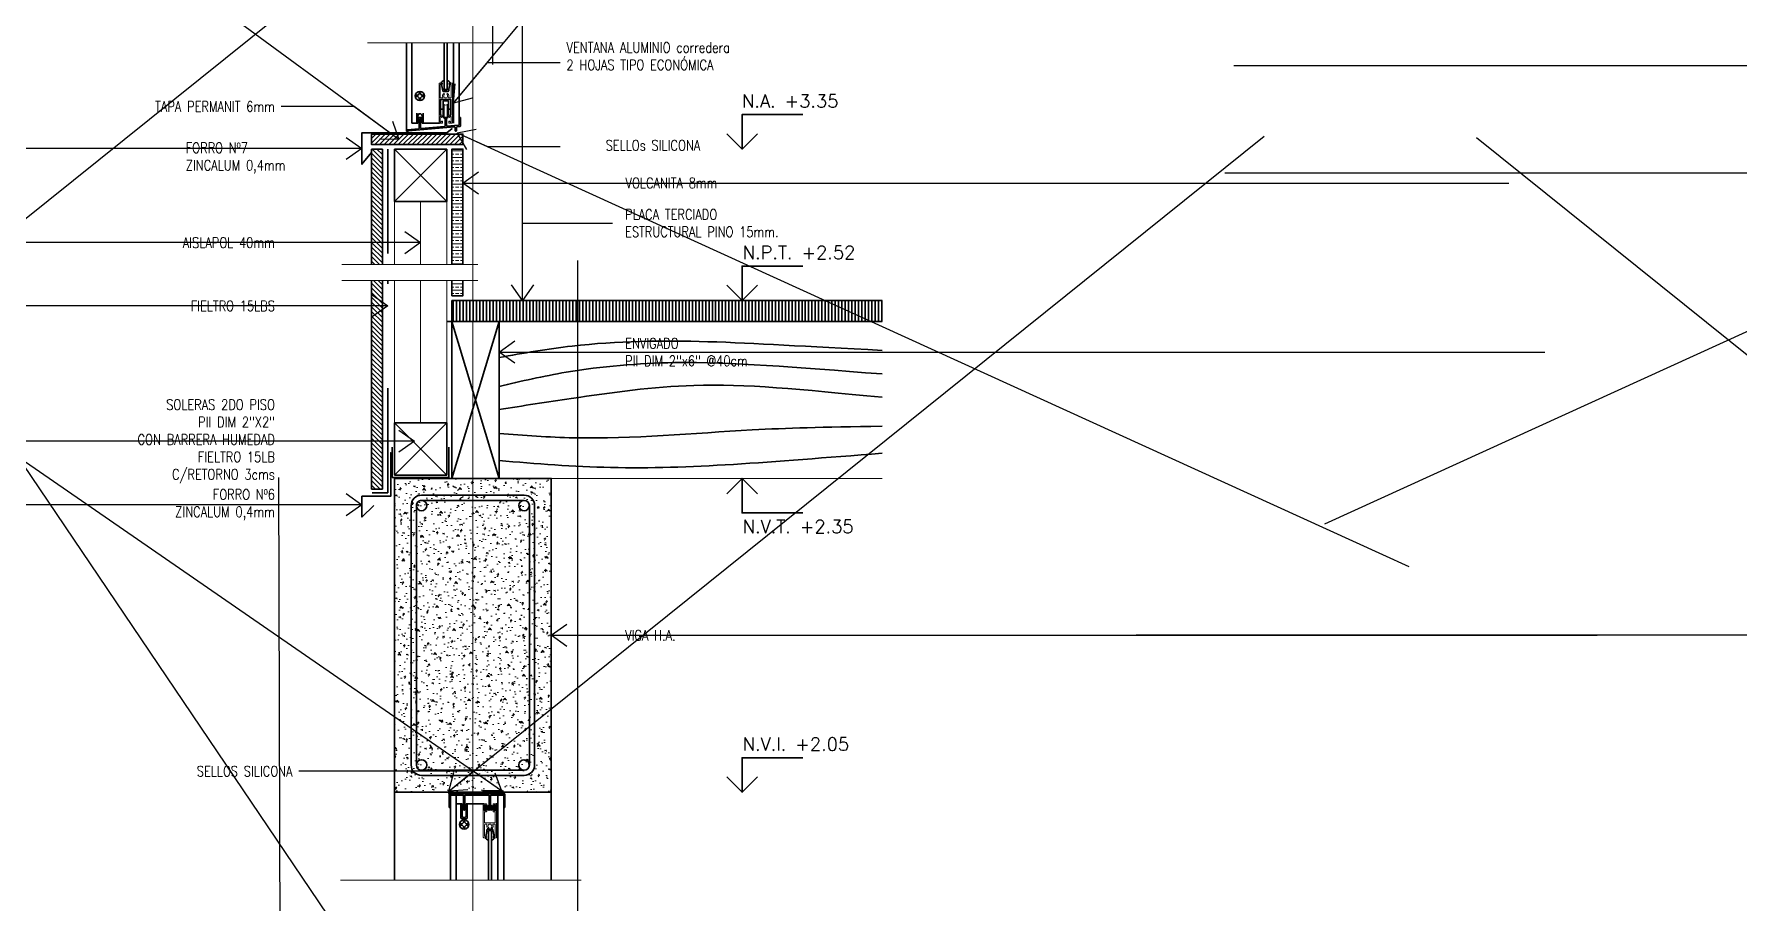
# Model space of a CAD drawing. Header units: metres. Extents: x 72 to 223, y -23 to 139.
# Drawn here: x 157.884 to 159.514, y 135.622 to 136.453 of the extents above; entities that cross this region are included whole.
import ezdxf

# ---------------------------------------------------------------- set-up
doc = ezdxf.new("R2010")
doc.units = ezdxf.units.M
doc.header["$LTSCALE"] = 5
doc.header["$MEASUREMENT"] = 0
doc.linetypes.add('HIDDEN', pattern=[0.375, 0.25, -0.125])
doc.layers.get('0').update_dxf_attribs({"color": 30})
for name, color, linetype, lineweight in [('A-ANNO-NOTE', 7, 'Continuous', 35), ('A-ANNO-SYMB', 3, 'Continuous', 18), ('A-DETL-MBND', 3, 'Continuous', 18), ('A-DETL-PATT', 8, 'Continuous', 18), ('A-ELEV-MBE1', 7, 'Continuous', 35), ('A-FLOR-OVHD', 3, 'HIDDEN', 18), ('A-WALL-BATT', 8, 'BATTING', 18), ('A-WALL-FULL', 7, 'Continuous', 35), ('A-WALL-FULL-EXTR', 7, 'Continuous', 35)]:
    doc.layers.add(name, color=color, linetype=linetype, lineweight=lineweight)
doc.styles.add('E-ROMANS', font='romans.shx', dxfattribs={"width": 0.8})
doc.linetypes.add('BATTING', pattern='A,0.0001,-0.1,[134,ltypeshp.shx,S=0.1,R=0,X=-0.1,Y=0],-0.2,[134,ltypeshp.shx,S=0.1,R=180,X=0.1,Y=0],-0.1', length=0.4001)
doc.dimstyles.new('E-0005_TICK_18', dxfattribs={"dimscale": 0.001, "dimtxt": 9, "dimasz": 9, "dimexe": 4.5, "dimexo": 3, "dimgap": 4.5, "dimtad": 0, "dimdec": 0, "dimlfac": 1000, "dimzin": 0, "dimdsep": 46, "dimtxsty": 'E-ROMANS', "dimblk": 'OBLIQUE', "dimcen": 4.5, "dimclrd": 256, "dimclre": 256, "dimclrt": 256, "dimadec": 0, "dimazin": 0, "dimtfac": 1, "dimtdec": 0, "dimtmove": 1, "dimatfit": 3, "dimldrblk": 'OPEN90', "dimfxl": 1, "dimtfill": 1, "dimtolj": 1, "dimtzin": 0, "dimarcsym": 0})

# ---------------------------------------------------------------- blocks, each defined once
blk = doc.blocks.new('_Oblique')
at = {"color": 0, "linetype": 'ByBlock', "lineweight": -2}
blk.add_line((-0.5, -0.5), (0.5, 0.5), dxfattribs=at)
blk = doc.blocks.new('NIVEL DS')
for points in [[(0, 0), (0, 0.0658523979373058), (0.1162625308497809, 0.0658523979373058)], [(0.02935353699649568, 0.02935353699649568), (0, 0), (-0.02935353699649568, 0.02935353699649568)]]:
    blk.add_lwpolyline(points)
at = {"style": 'E-ROMANS'}
blk.add_attdef('NIVEL', (-7.275957614183426e-12, 0.07944050769401656), '', height=0.025, dxfattribs=at)

msp = doc.modelspace()

# ---------------------------------------------------------------- hatches: boundary and pattern name
at = {"layer": 'A-DETL-PATT'}
h = msp.add_hatch(dxfattribs=at)
h.set_pattern_fill('LINE', color=256, scale=0.001, angle=135.0000000000013, style=0)
h.set_pattern_definition([(45.00000000000123, (341.5993884688435, 74.95320224369038), (0.002245064030267337, -0.002245064030267239), [])])
h.paths.add_polyline_path([(158.2937265238649, 136.3570999805397), (158.2937265238649, 136.3470999805398), (158.2064238754269, 136.3470999805398), (158.2064238754269, 136.3570999805397)])
h = msp.add_hatch(color=256, dxfattribs=at)
edge = h.paths.add_edge_path()
edge.add_ellipse((158.2882658722843, 136.358386150824), major_axis=(0.001303231806713126, 0.001303231806713183), ratio=0.9999999999934466, start_angle=-225.0000000001877, end_angle=134.9999999998123, ccw=False)
h = msp.add_hatch(dxfattribs=at)
h.set_pattern_fill('LINE', color=256, scale=0.001, angle=135.0000000000013, style=0)
h.set_pattern_definition([(135.0000000000012, (-23.28351055569672, 74.99377199063196), (-0.00224506403026724, -0.002245064030267337), [])])
h.paths.add_polyline_path([(158.2168558416796, 136.3428289139961), (158.2064238754268, 136.3428289139961), (158.2064238754269, 136.2325794291143), (158.2168558416796, 136.2325794291143)])
h = msp.add_hatch(dxfattribs=at)
h.set_pattern_fill('BRASS', color=256, scale=0.001, angle=1.246777435133699e-12, style=0)
h.set_pattern_definition([(359.9999999999999, (-23.28351055569672, 74.99377199063196), (-1.384945367481453e-16, 0.00635), []), (359.9999999999999, (-23.28351055569672, 74.99694699063195), (-1.384945367481453e-16, 0.00635), [0.003175, -0.0015875])])
h.paths.add_polyline_path([(158.2832945576121, 136.2325794291143), (158.2937265238649, 136.2325794291143), (158.2937265238648, 136.342828913996), (158.2832945576121, 136.3428289139961)])
h.paths.add_polyline_path([(158.2832945576121, 136.2172680790382), (158.2832945576122, 136.2025221692139), (158.2937265238649, 136.2025221692139), (158.2937265238649, 136.2172680790382)])
h = msp.add_hatch(dxfattribs=at)
h.set_pattern_fill('LINE', color=256, scale=0.001, angle=135.0000000000013, style=0)
h.set_pattern_definition([(135.0000000000012, (-21.39181675347501, 74.99377199063201), (-0.00224506403026724, -0.002245064030267337), [])])
h.paths.add_polyline_path([(158.2168558416796, 136.2172680790382), (158.2064238754269, 136.2172680790382), (158.2064238754269, 136.0176873488262), (158.2168558416796, 136.0176873488262)])
h = msp.add_hatch(dxfattribs=at)
h.set_pattern_fill('AR-CONC', color=256, scale=0.0001, angle=135.0000000000013, style=0)
h.set_pattern_definition([(185.0000000000012, (-21.39181675347501, 74.99377199063201), (-0.01175533794048332, 0.01400946503457692), [0.001905, -0.02095499999999999]), (130.0000000000012, (-21.39181675347501, 74.99377199063201), (-0.0110177006537151, -0.01600178890082999), [0.001524, -0.016764]), (235.4510000000012, (-21.39279636153199, 74.99493944160542), (-0.0227730236829171, -0.00199221580841457), [0.001619, -0.01780899999999999]), (181.1842000000012, (-21.39540885592345, 74.99017988818355), (-0.01619534128742753, 0.02214102432304669), [0.002857499999999998, -0.03143249999999997]), (231.6356000000012, (-21.39675846821029, 74.992024970192), (-0.03428264324821821, -0.0007086144335234999), [0.002428499999999998, -0.02671349999999999]), (126.1840000000013, (-21.39540885592345, 74.99017988818355), (-0.03428263853310612, -0.0007085572019164873), [0.002285999999999999, -0.02514599999999999]), (156.0000000000012, (-21.39630688153554, 74.9928739650199), (-0.003489526803562576, 0.01795205512851436), [0.001905, -0.02095499999999999]), (101.0000000000012, (-21.39630688153554, 74.9928739650199), (-0.01739411931937526, -0.008653992652234932), [0.001524, -0.01676399999999999]), (206.4514000000012, (-21.39659767212822, 74.99436996255258), (-0.02088364560657982, 0.009298003961538178), [0.001618999999999999, -0.01780899999999999]), (172.5000000000013, (-21.39181675347501, 74.99377199063201), (-0.006197341367358573, -0.005760546906781176), [0, -0.01656079999999999, 0, -0.01701799999999999, 0, -0.01682749999999999]), (142.5000000000012, (-21.39181675347501, 74.99377199063201), (-0.01180870002746918, -0.002358972731942743), [0, -0.009702799999999994, 0, -0.01617979999999999, 0, -0.006413499999999998]), (102.5000000000012, (-21.38781155924499, 74.98976679640202), (-0.009182619558271573, 0.009992786303251379), [0, -0.006350000000000001, 0, -0.019812, 0, -0.026289]), (92.5000000000012, (-21.38601550802079, 74.98797074517779), (-0.01227223928811161, 0.008676390441821408), [0, -0.008254999999999998, 0, -0.0131572, 0, -0.018669])])
h.paths.add_polyline_path([(158.2282945576121, 136.027961851049), (158.228294557612, 135.727961851049), (158.3782945576121, 135.727961851049), (158.3782945576122, 136.027961851049)])
h = msp.add_hatch(color=256, dxfattribs=at)
edge = h.paths.add_edge_path()
edge.add_arc((158.2820117306715, 135.7277516895745), 0.001843048095963695, 0, 360)
h = msp.add_hatch(color=256, dxfattribs=at)
edge = h.paths.add_edge_path()
edge.add_arc((158.3307360440778, 135.7277516895746), 0.001843048095963695, 0, 360)
at = {"layer": 'A-ELEV-MBE1'}
h = msp.add_hatch(dxfattribs=at)
h.set_pattern_fill('LINE', color=256, scale=0.001, angle=90.00000000000125, style=0)
h.set_pattern_definition([(90, (-21.39181675347501, 74.99377199063201), (-0.003175, -6.905286211540337e-17), [])])
h.paths.add_polyline_path([(158.4368749481678, 136.177961851049), (158.4368749481678, 136.197961851049), (158.3032945576121, 136.197961851049), (158.3032945576121, 136.177961851049), (158.3282945576121, 136.177961851049)])
h.paths.add_polyline_path([(158.3032945576121, 136.177961851049), (158.3032945576121, 136.197961851049), (158.2832945576121, 136.197961851049), (158.2832945576121, 136.177961851049)])
h.paths.add_polyline_path([(158.5606445950048, 136.177961851049), (158.5606445950048, 136.197961851049), (158.448860896624, 136.197961851049), (158.448860896624, 136.177961851049)])
h.paths.add_polyline_path([(158.4368749481678, 136.177961851049), (158.448860896624, 136.177961851049), (158.448860896624, 136.197961851049), (158.4368749481678, 136.197961851049)])
h.paths.add_polyline_path([(158.5606445950048, 136.197961851049), (158.5606445950048, 136.177961851049), (158.6944829277454, 136.177961851049), (158.6944829277455, 136.197961851049)])

# ---------------------------------------------------------------- linework, layer by layer
for p, q in [((158.2820122140414, 135.7264110273678), (158.2820122140517, 135.7264136962664)), ((158.2873704794078, 135.7264115896991), (158.2873704794163, 135.726413692825)), ((158.3272034465021, 135.7264136672421), (158.3272034465105, 135.7264157700298)), ((158.3325616646011, 135.7264136638008), (158.3325616646113, 135.7264163323561))]:
    msp.add_line(p, q)
at = {"layer": 'A-ANNO-SYMB'}
for points in [[(158.303294557612, 137.6760207229654), (158.3032945576121, 134.637510018507)], [(158.3032945576121, 137.6187138799728), (158.3032945576121, 134.8143302677179)]]:
    msp.add_lwpolyline(points, dxfattribs=at)
at = {"layer": 'A-DETL-MBND'}
for p, q in [((158.275294793227, 136.3724348091939), (158.2752948016681, 136.3855776663368)), ((158.2752948016681, 136.3855776663368), (158.2758002961737, 136.3855776660122)), ((158.2758002877325, 136.3724348088693), (158.2758002961737, 136.3855776660122)), ((158.2788332547655, 136.3724348069213), (158.2788332632066, 136.3855776640642)), ((158.2788332632066, 136.3855776640642), (158.2793387577121, 136.3855776637396)), ((158.279338749271, 136.3724348065967), (158.2793387577121, 136.3855776637396)), ((158.228294557612, 136.2928289139961), (158.228294557612, 136.2325794291143)), ((158.2782945576121, 136.2928289139961), (158.2782945576121, 136.2325794291144)), ((158.2282945576121, 136.0809565351265), (158.228294557612, 136.2172680790382))]:
    msp.add_line(p, q, dxfattribs=at)
at = {"layer": 'A-DETL-MBND', "ltscale": 2.5}
msp.add_line((158.3782945576122, 136.027961851049), (158.6944829277455, 136.027961851049), dxfattribs=at)
at = {"layer": 'A-DETL-MBND'}
for points in [[(158.2808551321283, 136.3731193708941, -0.4142135623730952), (158.2803497390463, 136.3736247646253), (158.2803497396957, 136.3746358547351, -0.4142135623730924), (158.2808552345258, 136.375141348916), (158.2819673224379, 136.3751413482018, 0.414213562373093), (158.2824728172681, 136.3756468423826), (158.2824728264883, 136.3900028863386, 0.4142135623730956), (158.2819673323074, 136.3905083811688), (158.2726662334063, 136.3905083871425, 0.4142135623730945), (158.2721607385762, 136.3900028929616), (158.272160729356, 136.3756468490056, 0.4142135623730935), (158.2726662235367, 136.3751413541754), (158.2737783114488, 136.3751413534612, -0.4142135623730924), (158.2742838056298, 136.3746358586311), (158.2742838049804, 136.3736247685212, -0.4142135623730952), (158.2737784112491, 136.3731193754392), (158.2737782090513, 136.3731193754393, -0.4142135623730952), (158.2732728159693, 136.3736247691705), (158.2732728159694, 136.3736249713683, 0.414213562373095), (158.2727674228875, 136.3741303650995), (158.2724640250852, 136.3741303652943, 0.4142135623730965), (158.2719585302551, 136.3736248711135), (158.2719585273333, 136.369075420564, 0.4142135623730935), (158.272464021514, 136.3685699257339), (158.2727674193162, 136.368569925539, 0.414213562373095), (158.2732728130474, 136.369075318621), (158.2732728130476, 136.3690755208188, -0.4142135623730951), (158.2737782067787, 136.3695809139008), (158.2737784089765, 136.3695809139007, -0.4142135623730951), (158.2742838020587, 136.3690755201695), (158.2742838014093, 136.3680644300596, -0.4142135623730951), (158.2737783065791, 136.3675589358788), (158.2714530318538, 136.3675589373723, -0.4142135623730951), (158.2709475376729, 136.3680644322024), (158.2709475616975, 136.4054710256089, -0.4142135623730982), (158.2714530565276, 136.4059765197898), (158.2735761334507, 136.4059765184262, -0.414213562373094), (158.2740816276316, 136.4054710235961), (158.2740816275018, 136.4052688257939, -0.4142135623730951), (158.2735761326715, 136.4047633316131), (158.2726662425616, 136.4047633321974, 0.4142135623730954), (158.2721607477316, 136.4042578380166), (158.2721607400048, 136.3922270687858, 0.4142135623730946), (158.2726662341855, 136.3917215739557), (158.273997412483, 136.3917215731007, 0.5336762876218492), (158.2744649299949, 136.3924192976109, -0.2998547756376338), (158.2751142744495, 136.3957499140532, -0.9999999999999998), (158.2759808359135, 136.3949008595952, 2.379795897113253), (158.2786527354426, 136.3949008578792, -1), (158.2795192979972, 136.395749911224, -0.2998547756376338), (158.2801686381734, 136.3924192939476, 0.533676287621849), (158.2806361547892, 136.3917215688369), (158.2819673330866, 136.391721567982, 0.4142135623730951), (158.2824728279168, 136.3922270621628), (158.2824728356437, 136.4042578313936, 0.4142135623730951), (158.2819673414627, 136.4047633262237), (158.2810574513529, 136.4047633268081, -0.4142135623730879), (158.280551957172, 136.4052688216383), (158.2805519573019, 136.4054710194405, -0.4142135623731087), (158.2810574521321, 136.4059765136213), (158.2831805290551, 136.4059765122578, -0.414213562373094), (158.283686023236, 136.4054710174276), (158.2836859992113, 136.368064424021, -0.4142135623730951), (158.2831805043812, 136.3675589298402), (158.280855229656, 136.3675589313336, -0.4142135623730951), (158.2803497354752, 136.3680644261637), (158.2803497361245, 136.3690755162736, -0.4142135623730951), (158.2808551298557, 136.3695809093556), (158.2808553320534, 136.3695809093555, -0.4142135623730951), (158.2813607251354, 136.3690755156243), (158.2813607251353, 136.3690753134265, 0.4142135623730951), (158.2818661182173, 136.3685699196953), (158.2821695160195, 136.3685699195005, 0.4142135623730951), (158.2826750108497, 136.3690754136813), (158.2826750137716, 136.3736248642308, 0.4142135623730951), (158.2821695195908, 136.3741303590609), (158.2818661217885, 136.3741303592558, 0.414213562373095), (158.2813607280574, 136.3736249661738), (158.2813607280573, 136.373624763976, -0.4142135623730951), (158.280855334326, 136.373119370894)], [(158.3160842603587, 135.7112488392186, -0.414213562373095), (158.3165896534408, 135.7107434454874), (158.3165896527915, 135.7097323553776, -0.4142135623730923), (158.3160841579612, 135.7092268611967), (158.3149720700491, 135.7092268619109, 0.414213562373093), (158.3144665752191, 135.7087213677301), (158.3144665690506, 135.6991169721257, 0.4142135623730955), (158.3149720632313, 135.6986114772955), (158.3242731621326, 135.6986114713219, 0.4142135623730945), (158.3247786569627, 135.6991169655027), (158.3247786631312, 135.7087213611071, 0.4142135623730935), (158.3242731689503, 135.7092268559373), (158.3231610810382, 135.7092268566515, -0.4142135623730924), (158.3226555868573, 135.7097323514816), (158.3226555875067, 135.7107434415915, -0.4142135623730951), (158.3231609812379, 135.7112488346735), (158.3231611834357, 135.7112488346734, -0.4142135623730951), (158.3236665765177, 135.7107434409422), (158.3236665765176, 135.7107432387444, 0.4142135623730951), (158.3241719695996, 135.7102378450132), (158.3244753674018, 135.7102378448184, 0.4142135623730965), (158.3249808622319, 135.7107433389992), (158.3249808651539, 135.7152927895487, 0.4142135623730935), (158.324475370973, 135.7157982843788), (158.3241719731708, 135.7157982845737, 0.4142135623730951), (158.3236665794397, 135.7152928914917), (158.3236665794394, 135.7152926892939, -0.4142135623730952), (158.3231611857083, 135.7147872962119), (158.3231609835105, 135.714787296212, -0.414213562373095), (158.3226555904286, 135.7152926899432), (158.322655591078, 135.7163037800531, -0.4142135623730951), (158.3231610859081, 135.7168092742339), (158.3254863606333, 135.7168092727405, -0.4142135623730951), (158.3259918548141, 135.7163037779103), (158.3259918346855, 135.6849631185697, -0.4142135623730983), (158.3254863398553, 135.6844576243888), (158.3233632629323, 135.6844576257524, -0.4142135623730938), (158.3228577687514, 135.6849631205826), (158.3228577688812, 135.6851653183848, -0.4142135623730951), (158.3233632637114, 135.6856708125656), (158.3242731538213, 135.6856708119812, 0.4142135623730955), (158.3247786486515, 135.686176306162), (158.3247786555342, 135.6968927896785, 0.4142135623730945), (158.3242731613533, 135.6973982845087), (158.322941983056, 135.6973982853636, 0.533676287621849), (158.322474465544, 135.6967005608535, -0.2998547756376339), (158.3218251210895, 135.6933699444112, -0.9999999999999999), (158.3209585596255, 135.6942189988692, 2.379795897113253), (158.3182866600964, 135.6942190005852, -1), (158.3174200975416, 135.6933699472403, -0.2998547756376339), (158.3167707573654, 135.6967005645168, 0.533676287621849), (158.3163032407497, 135.6973982896274), (158.3149720624522, 135.6973982904824, 0.4142135623730951), (158.3144665676221, 135.6968927963016), (158.3144665607394, 135.6861763127851, 0.4142135623730951), (158.3149720549201, 135.6856708179549), (158.3158819450301, 135.6856708173705, -0.4142135623730879), (158.3163874392109, 135.6851653225404), (158.3163874390811, 135.6849631247382, -0.4142135623731085), (158.315881944251, 135.6844576305573), (158.3137588673277, 135.6844576319209, -0.4142135623730938), (158.313253373147, 135.6849631267511), (158.3132533932757, 135.7163037860917, -0.4142135623730951), (158.3137588881058, 135.7168092802725), (158.3160841628311, 135.7168092787791, -0.4142135623730951), (158.3165896570121, 135.716303783949), (158.3165896563627, 135.7152926938391, -0.4142135623730951), (158.3160842626313, 135.7147873007571), (158.3160840604336, 135.7147873007572, -0.414213562373095), (158.3155786673516, 135.7152926944884), (158.3155786673516, 135.7152928966862, 0.4142135623730951), (158.3150732742697, 135.7157982904174), (158.3147698764675, 135.7157982906122, 0.4142135623730951), (158.3142643816374, 135.7152927964314), (158.3142643787154, 135.7107433458819, 0.4142135623730951), (158.3147698728963, 135.7102378510518), (158.3150732706985, 135.7102378508569, 0.4142135623730951), (158.3155786644296, 135.7107432439389), (158.3155786644298, 135.7107434461367, -0.4142135623730951), (158.316084058161, 135.7112488392187)]]:
    msp.add_lwpolyline(points, format="xyb", close=True, dxfattribs=at)
at = {"layer": 'A-DETL-MBND', "ltscale": 2.5}
msp.add_lwpolyline([(158.2782945576121, 136.2172680790382), (158.2782945576121, 136.0809565351265)], dxfattribs=at)
at = {"layer": 'A-DETL-MBND'}
msp.add_arc((158.277316780549, 136.3869150777888), 0.002021978021978025, 221.4095853106873, 318.59034109214, dxfattribs=at)
at = {"layer": 'A-ELEV-MBE1'}
for p, q in [((158.2397077244461, 136.3599744599782), (158.2397080716806, 136.4444158261341)), ((158.2450662186669, 136.3675589543193), (158.2450663204151, 136.4444158261341)), ((158.2848989630969, 136.3675589287365), (158.2848992882338, 136.4444158261341)), ((158.2901563318036, 136.3726138704148), (158.2901563318036, 136.4444158261341)), ((158.2487331097722, 136.3942237871291), (158.2507964135523, 136.3942237858039)), ((158.2520167860269, 136.395444156711), (158.2507964135523, 136.3942237858039)), ((158.2520167868255, 136.3966874259039), (158.2520167860269, 136.395444156711)), ((158.2532805230892, 136.3966874250922), (158.2532805222906, 136.3954441558994)), ((158.2545008931978, 136.3942237834247), (158.2532805222906, 136.3954441558994)), ((158.2545008931978, 136.3942237834247), (158.2565641969778, 136.3942237820995)), ((158.2487331089606, 136.3929600508654), (158.2507964127406, 136.3929600495402)), ((158.2496156753848, 136.3771633470018), (158.2496156692164, 136.3675589513974)), ((158.2507964127406, 136.3929600495402), (158.2520167836477, 136.3917396770655)), ((158.2520167836477, 136.3917396770655), (158.2520167828492, 136.3904964078726)), ((158.2532805199114, 136.3917396762539), (158.2545008923861, 136.3929600471609)), ((158.2532805199114, 136.3917396762539), (158.253280519113, 136.390496407061)), ((158.2545008923861, 136.3929600471609), (158.2565641961661, 136.3929600458358)), ((158.2556816032824, 136.3675589475015), (158.2556816094508, 136.3771633431059)), ((158.2723629363134, 136.3899017939307), (158.2723629270932, 136.3755457499746)), ((158.2723629306143, 136.3810282176703), (158.2748904031417, 136.381028216047)), ((158.2818662332764, 136.3903061834315), (158.2727673321776, 136.3903061892754)), ((158.2747893009144, 136.3758490451196), (158.2747893070829, 136.385453440724)), ((158.2747893070829, 136.385453440724), (158.2747893090654, 136.3885403125768)), ((158.2748903995706, 136.3754677764866), (158.2748904041158, 136.3825446995636)), ((158.2748904041158, 136.3825446995636), (158.2752947997202, 136.3825446993038)), ((158.2793387599396, 136.3890458041604), (158.2752948038954, 136.3890458067577)), ((158.2793387557641, 136.3825446967066), (158.2797431513685, 136.3825446964468)), ((158.2797431468233, 136.3754677733699), (158.2797431513685, 136.3825446964468)), ((158.2797431503946, 136.3810282129304), (158.2822706229219, 136.381028211307)), ((158.2798442521378, 136.3854534374774), (158.2798442541203, 136.3885403093302)), ((158.2798442459692, 136.375849041873), (158.2798442521378, 136.3854534374774)), ((158.2822706194008, 136.3755457436114), (158.282270628621, 136.3899017875674)), ((158.2506266582274, 136.3675589507481), (158.2450662186669, 136.3675589543193)), ((158.2506266627726, 136.374635873825), (158.2506266582274, 136.3675589507481)), ((158.2546706142713, 136.3675589481508), (158.2546706188165, 136.3746358712278)), ((158.2546706142713, 136.3675589481508), (158.2714530318538, 136.3675589373723)), ((158.2820119645619, 135.6438667807346), (158.2820122090517, 135.7250981833327)), ((158.2873702140951, 135.6438667807346), (158.2873704745128, 135.7252005060119)), ((158.3272031818237, 135.6438667807346), (158.3272034416104, 135.7252004804289)), ((158.2929325144794, 135.7168092936484), (158.287372074919, 135.7168092972196)), ((158.2919215167027, 135.7031609426494), (158.2919215254684, 135.7168092942977)), ((158.292932507337, 135.7056884145275), (158.2929325144794, 135.7168092936484)), ((158.296976463381, 135.7056884119303), (158.2969764705233, 135.7168092910511)), ((158.3137588881058, 135.7168092802725), (158.2969764705233, 135.7168092910511)), ((158.2979874595344, 135.7168092904018), (158.2979874507687, 135.7031609387535)), ((158.3254863606333, 135.7168092727405), (158.327205041952, 135.7168092716367)), ((158.3327654795645, 135.7137763010325), (158.3327654795646, 135.6438667807346)), ((158.2910389366104, 135.6976763278316), (158.2931022403904, 135.6976763265065)), ((158.2910389357988, 135.6964125915679), (158.2931022395788, 135.6964125902427)), ((158.2974819559385, 135.7026554445727), (158.2924270108836, 135.7026554478192)), ((158.2943226128652, 135.6988966974135), (158.2931022403904, 135.6976763265065)), ((158.2931022395788, 135.6964125902427), (158.2943226104859, 135.695192217768)), ((158.2943226136637, 135.7001399666064), (158.2943226128652, 135.6988966974135)), ((158.2943226104859, 135.695192217768), (158.2943226096874, 135.6939489485752)), ((158.2955863499273, 135.7001399657948), (158.2955863491289, 135.6988966966018)), ((158.296806720036, 135.6976763241272), (158.2955863491289, 135.6988966966018)), ((158.2955863467496, 135.6951922169564), (158.2968067192243, 135.6964125878635)), ((158.2955863467496, 135.6951922169564), (158.2955863459511, 135.6939489477635)), ((158.296806720036, 135.6976763241272), (158.2988700238161, 135.697676322802)), ((158.2968067192243, 135.6964125878635), (158.2988700230043, 135.6964125865383))]:
    msp.add_line(p, q, dxfattribs=at)
at = {"layer": 'A-ELEV-MBE1', "ltscale": 2.5}
for p, q in [((158.2282945036014, 135.6438667807346), (158.228294557612, 135.7279618507427)), ((158.3782945576122, 135.727961851049), (158.3782945576122, 135.6438667807346))]:
    msp.add_line(p, q, dxfattribs=at)
at = {"layer": 'A-ELEV-MBE1'}
for points in [[(158.2818662433728, 136.4060262786824), (158.2811585510651, 136.4060262791369, 0.4142135623730951), (158.2806530562351, 136.4055207849561), (158.2806530560412, 136.4052190559928, 0.4123288835230804), (158.281155295375, 136.4047135716437), (158.281400395829, 136.4047119932673, 0.04857289802351779), (158.2801682900198, 136.3983940613182, -0.3855982116465075), (158.2796652542845, 136.3979383671202), (158.2749683209733, 136.3979383701369, -0.3855982116465274), (158.2744652858232, 136.398394064981, 0.048572898023518), (158.2732331881295, 136.4047119985127), (158.2734782885856, 136.4047135765743, 0.4123288835230661), (158.2739805285687, 136.4052190602783), (158.2739805287625, 136.4055207892415, 0.4142135623730951), (158.2734750345817, 136.4060262840717), (158.2727673422739, 136.4060262845262, -0.2989158783490563), (158.2758003106361, 136.4080958242878), (158.275800305379, 136.3999105829318, 0.4245304367438947), (158.2768112937726, 136.398949358852), (158.2778222827836, 136.3989493582027, 0.4245304367438916), (158.278833272412, 136.3999105809839), (158.278833277669, 136.4080958223398, -0.2989158783490458)], [(158.2442945576121, 136.001961851049), (158.2442945576121, 135.753961851049, 0.4142135623730887), (158.2542945576121, 135.743961851049), (158.3522945576121, 135.743961851049, 0.4142135623730238), (158.3622945576121, 135.7539618510491), (158.362294557612, 136.001961851049, 0.4142135623731277), (158.3522945576121, 136.011961851049), (158.2542945576121, 136.011961851049, 0.4142135623730301)], [(158.249294557612, 136.001961851049), (158.249294557612, 135.753961851049, 0.414213562373095), (158.2542945576121, 135.748961851049), (158.3522945576121, 135.748961851049, 0.414213562373095), (158.3572945576121, 135.753961851049), (158.3572945576121, 136.001961851049, 0.4142135623731283), (158.3522945576121, 136.006961851049), (158.2542945576121, 136.006961851049, 0.414213562373095)], [(158.3144665794844, 135.7153624745403), (158.3144665764729, 135.7106736675133, 0.4142135623730364), (158.3146687741453, 135.7104714695813), (158.3150786735312, 135.710471469318, 0.4142135623730948), (158.3152808714632, 135.7106736669903), (158.3152808744747, 135.7153624740173, 0.4142135623730951), (158.3150786768023, 135.7155646719494), (158.3146687774164, 135.7155646722126, 0.414213562373095)], [(158.3247786673965, 135.7153624679173), (158.324778664385, 135.7106736608903, -0.4142135623730364), (158.324576466453, 135.710471463218), (158.3241665670671, 135.7104714634812, -0.4142135623730948), (158.3239643693948, 135.7106736614133), (158.3239643724062, 135.7153624684402, -0.4142135623730951), (158.3241665703382, 135.7155646661126), (158.3245764697241, 135.7155646658493, -0.414213562373095)], [(158.3241720541091, 135.6844078596524), (158.3234643618013, 135.6844078601069, -0.4142135623730951), (158.3229588676206, 135.6849133549371), (158.3229588678143, 135.6852150839004, -0.4123288835230804), (158.3234611077974, 135.6857205676043), (158.3237062082534, 135.6857221456659, -0.04857289802351778), (158.3224741105597, 135.6920400791977, 0.3855982116465075), (158.3219710754097, 135.6924957740418), (158.3172741420986, 135.6924957770584, 0.3855982116465273), (158.3167711063631, 135.6920400828604, -0.04857289802351801), (158.315539000554, 135.6857221509113), (158.315784101008, 135.6857205725349, -0.4123288835230661), (158.3162863403417, 135.6852150881859), (158.316286340148, 135.6849133592226, -0.4142135623730951), (158.3157808453179, 135.6844078650417), (158.3150731530101, 135.6844078654962, 0.2989158783490562), (158.318106118714, 135.6823383218388), (158.3181061239709, 135.6905235631948, -0.4245304367439064), (158.3191171135992, 135.6914847859759), (158.3201281026102, 135.6914847853266, -0.4245304367439035), (158.3211390910039, 135.6905235612468), (158.3211390857469, 135.6823383198909, 0.2989158783490458)]]:
    msp.add_lwpolyline(points, format="xyb", close=True, dxfattribs=at)
for centre, radius in [((158.2526486529691, 136.3935919164824), 0.00442307692307693), ((158.254294557612, 136.001961851049), 0.004999999999993454), ((158.3522945576121, 136.001961851049), 0.004999999999993454), ((158.2542945576121, 135.753961851049), 0.004999999999993454), ((158.3522945576121, 135.753961851049), 0.004999999999993454), ((158.2949544798074, 135.6970444571849), 0.00442307692307693)]:
    msp.add_circle(centre, radius, dxfattribs=at)
for centre, radius, start, end in [((158.2487331094476, 136.3937182926236), 0.0005054945054945063, 89.99996320141429, 178.1513915561833), ((158.2487331092852, 136.3934655453708), 0.0005054945054945063, 181.8485348466411, 269.9999632014143), ((158.2526486529691, 136.3935919164824), 0.003159340659340664, 78.4630041686003, 101.536922234228), ((158.2565641966531, 136.393718287594), 0.0005054945054945063, 1.848534846641075, 89.99996320141429), ((158.2565641964908, 136.3934655403413), 0.0005054945054945063, 269.9999632014143, 358.1513915561833), ((158.2526486529691, 136.3935919164824), 0.003159340659340664, 258.4630041686003, 281.536922234228), ((158.2727673319178, 136.389901793671), 0.0004043956043956337, 89.9999632014208, 179.999963201411), ((158.2752948035709, 136.3885403122521), 0.0005054945054945063, 89.99996320141429, 179.9999632014143), ((158.2793387596149, 136.3885403096549), 0.0005054945054945063, 359.9999632014142, 89.99996320141429), ((158.2818662330166, 136.3899017878271), 0.0004043956043956337, 359.9999632014175, 89.99996320140777), ((158.2526486407945, 136.3746358725264), 0.002021978021978025, 359.9999632014142, 179.9999632014143), ((158.3166939903055, 135.7167415258549), 0.002275473282837971, 231.6092876715791, 326.5840076270715), ((158.3167749401465, 135.7177141242464), 0.003419194551412439, 244.0896452368845, 302.1280720516472), ((158.316736208199, 135.7182572434959), 0.00419437733292184, 249.6977372160648, 296.2801628420505), ((158.3165048433347, 135.7191273096153), 0.005241906260897305, 256.4969536773573, 292.8469001162007), ((158.3168626517312, 135.7208884222345), 0.007286403971726194, 257.4620468487532, 283.7401754488101), ((158.3170125910376, 135.7355474500401), 0.02220303383076814, 265.5266926730616, 274.0825680638801), ((158.3360088780803, 136.4279440913976), 0.7151563368958832, 268.3391134352376, 268.6045889901078), ((158.3164367039338, 135.6905219531478), 0.02221801529221034, 84.42977046313666, 92.9820014807551), ((158.3163756526402, 135.7069359720423), 0.005268645341474776, 65.10753899237696, 101.9929659250826), ((158.3167336111301, 135.7091637004249), 0.002862753284798166, 49.48706790592657, 120.4949348805174), ((158.3166971534173, 135.7082737260489), 0.003433428983628647, 56.47754459143906, 114.3618319583094), ((158.3166939855227, 135.7092946133376), 0.002275473282837971, 33.41591877575571, 128.3906387312427), ((158.3166848141194, 135.7051839218881), 0.007295407784277602, 74.83481783974302, 100.765572632662), ((158.3225512583466, 135.716741522093), 0.002275473282837971, 213.4159187757557, 308.3906387312427), ((158.3224703097549, 135.7177141205885), 0.003419194551412439, 237.8718543511842, 295.9102811659439), ((158.3225090424, 135.7182572397882), 0.00419437733292184, 243.7197635607787, 290.3021891867617), ((158.3223826022477, 135.7208884186893), 0.007286403971726194, 256.2597509540211, 282.5378795540759), ((158.322232681771, 135.7355474466874), 0.02220303383076814, 265.9173583389414, 274.4732337297685), ((158.3032372841207, 136.4279441124454), 0.7151563368958832, 271.3953374127173, 271.6608129675869), ((158.322808511039, 135.6905219490555), 0.02221801529221034, 87.01792492206924, 95.57015593969125), ((158.3225604196868, 135.7051839181144), 0.007295407784277602, 79.2343537701652, 105.1651085630796), ((158.3228695834165, 135.7069359678716), 0.005268645341474776, 78.00696047774746, 114.8923874104477), ((158.3225116277883, 135.7091636967139), 0.002862753284798166, 59.50499152230537, 130.5128584969041), ((158.3225480843578, 135.7082737222912), 0.003433428983628647, 65.6380944445188, 123.5223818113824), ((158.3225512535637, 135.7092946095757), 0.002275473282837971, 51.60928767157908, 146.5840076270679), ((158.322740408382, 135.7191273056104), 0.005241906260897305, 247.1530262866294, 283.5029727254752), ((158.2910389362858, 135.6971708333261), 0.0005054945054945063, 89.99996320141429, 178.1513915561833), ((158.2910389361235, 135.6969180860734), 0.0005054945054945063, 181.8485348466411, 269.9999632014143), ((158.2924270112083, 135.7031609423247), 0.0005054945054945063, 179.9999632014143, 269.9999632014143), ((158.294954485359, 135.7056884132289), 0.002021978021978025, 179.9999632014143, 359.9999632014142), ((158.2949544798074, 135.6970444571849), 0.003159340659340664, 78.4630041686003, 101.536922234228), ((158.2949544798074, 135.6970444571849), 0.003159340659340664, 258.4630041686003, 281.536922234228), ((158.2974819562632, 135.7031609390782), 0.0005054945054945063, 269.9999632014143, 359.9999632014142), ((158.2988700234914, 135.6971708282965), 0.0005054945054945063, 1.848534846641075, 89.99996320141429), ((158.298870023329, 135.6969180810438), 0.0005054945054945063, 269.9999632014143, 358.1513915561833)]:
    msp.add_arc(centre, radius, start, end, dxfattribs=at)
for points, knots in [([(158.6944829277454, 136.1503658905253), (158.6200277038741, 136.1540392915848), (158.530925445718, 136.1604406273921), (158.4174159665528, 136.1591561310271), (158.3515409798333, 136.1477808142589), (158.3282945576107, 136.1434517557234)], [0.03159531837196635, 0.03159531837196635, 0.03159531837196635, 0.03159531837196635, 0.1700191397933001, 0.2996387865577664, 0.3704974278343748, 0.3704974278343748, 0.3704974278343748, 0.3704974278343748]), ([(158.6944829277455, 136.1278656665267), (158.6081885047967, 136.1342262702423), (158.5176515460068, 136.1427365825099), (158.4047209962662, 136.1334111338074), (158.3495628737313, 136.1209888401639), (158.3282945576106, 136.1159455603189)], [0.03685876285365224, 0.03685876285365224, 0.03685876285365224, 0.03685876285365224, 0.2053274394716354, 0.3093758410642283, 0.3749080279128137, 0.3749080279128137, 0.3749080279128137, 0.3749080279128137]), ([(158.6944829277454, 136.1056133801375), (158.6149072473642, 136.1130834856307), (158.5255745228959, 136.1227227201879), (158.413100274527, 136.1068885127566), (158.3513066278697, 136.0973979818031), (158.3282945576107, 136.0938354416566)], [0.03747987059958485, 0.03747987059958485, 0.03747987059958485, 0.03747987059958485, 0.188728197806714, 0.3064124812656527, 0.3763251601021788, 0.3763251601021788, 0.3763251601021788, 0.3763251601021788]), ([(158.6944829277454, 136.0777760325932), (158.6362985034384, 136.0770385118863), (158.5465071141991, 136.074448404448), (158.4328365123134, 136.0632346311981), (158.3521724458308, 136.0689744749584), (158.3282945576106, 136.0708452271327)], [0.0332932473451404, 0.0332932473451404, 0.0332932473451404, 0.0332932473451404, 0.132125437888776, 0.3027990291241999, 0.3745698765146919, 0.3745698765146919, 0.3745698765146919, 0.3745698765146919]), ([(158.6944829277455, 136.0519955230567), (158.585894467877, 136.0436283579691), (158.4748972515264, 136.0333295801596), (158.3638782539475, 136.0419631213421), (158.3282945576121, 136.0450301975602)], [0.04212832325349836, 0.04212832325349836, 0.04212832325349836, 0.04212832325349836, 0.2689274466468348, 0.3759096664163013, 0.3759096664163013, 0.3759096664163013, 0.3759096664163013])]:
    msp.add_open_spline(points, degree=3, knots=knots, dxfattribs=at)
at = {"layer": 'A-FLOR-OVHD'}
for p, q in [((158.3325452929247, 136.4444158261342), (158.2025659397758, 136.4444158261341)), ((158.3081324870022, 136.2325794291143), (158.1781531338534, 136.2325794291143)), ((158.3081324870022, 136.2172680790382), (158.1781531338534, 136.2172680790382)), ((158.4068843579632, 135.6438667807346), (158.1767065133044, 135.6438667807346))]:
    msp.add_line(p, q, dxfattribs=at)
at = {"layer": 'A-WALL-BATT', "ltscale": 0.018}
for p, q in [((158.2532945576121, 136.2928289139961), (158.2532945576121, 136.2325794291144)), ((158.2532945576121, 136.0809565351265), (158.2532945576121, 136.2172680790382))]:
    msp.add_line(p, q, dxfattribs=at)
at = {"layer": 'A-WALL-FULL'}
for p, q in [((158.1972917749473, 136.3283666427822), (158.2064238754269, 136.3394226210293)), ((158.1972917749472, 135.9909565351265), (158.2085385020601, 136.0020125133736))]:
    msp.add_line(p, q, dxfattribs=at)
for points in [[(158.283465268456, 136.3626364733614), (158.283465268456, 136.3626364733614), (158.283465268456, 136.3626364733614), (158.2782959526643, 136.3583666427822), (158.1972917749472, 136.3583666427822), (158.1972917749473, 136.3283666427822), (158.1972917749473, 136.3283666427822), (158.1972917749473, 136.3283666427822)], [(158.224791774947, 136.0526344377527), (158.224791774947, 136.0526344377527), (158.224791774947, 136.0526344377527), (158.224791774947, 136.0109565351265), (158.1972917749472, 136.0109565351265), (158.1972917749472, 135.9909565351265), (158.1972917749472, 135.9909565351265), (158.1972917749472, 135.9909565351265)], [(158.2282945576121, 136.027961851049), (158.228294557612, 135.727961851049), (158.3782945576121, 135.727961851049), (158.3782945576122, 136.027961851049), (158.2282945576121, 136.027961851049)]]:
    msp.add_lwpolyline(points, dxfattribs=at)
at = {"layer": 'A-WALL-FULL-EXTR'}
for p, q in [((158.2168558416796, 136.3428289139961), (158.2064238754269, 136.3428289139961)), ((158.228294557612, 136.3428289139961), (158.2782945576121, 136.2928289139961)), ((158.228294557612, 136.2928289139961), (158.2782945576121, 136.3428289139961)), ((158.228294557612, 136.2928289139961), (158.228294557612, 136.3428289139961)), ((158.228294557612, 136.3428289139961), (158.2782945576121, 136.3428289139961)), ((158.2782945576121, 136.3428289139961), (158.2782945576121, 136.2928289139961)), ((158.2782945576121, 136.2928289139961), (158.228294557612, 136.2928289139961)), ((158.6944829277455, 136.197961851049), (158.2832945576121, 136.197961851049)), ((158.2832945576121, 136.197961851049), (158.2832945576121, 136.177961851049)), ((158.6944829277454, 136.177961851049), (158.2782945576121, 136.177961851049)), ((158.2282945576121, 136.0809565351265), (158.2782945576121, 136.0309565351265)), ((158.2282945576121, 136.0309565351265), (158.2782945576121, 136.0809565351265)), ((158.2282945576121, 136.0309565351265), (158.2282945576121, 136.0809565351265)), ((158.2282945576121, 136.0809565351265), (158.2782945576121, 136.0809565351265)), ((158.2782945576121, 136.0809565351265), (158.2782945576121, 136.0309565351265)), ((158.2782945576121, 136.0309565351265), (158.228294557612, 136.0309565351265))]:
    msp.add_line(p, q, dxfattribs=at)
at = {"layer": 'A-WALL-FULL-EXTR', "linetype": 'HIDDEN', "ltscale": 0.05}
for p, q in [((158.2220226400417, 136.3428289139961), (158.2220226400417, 136.2325794291144)), ((158.2220226400417, 136.0140808120912), (158.2220226400417, 136.2172680790382)), ((158.2071202793732, 136.0140808120912), (158.2220226400417, 136.0140808120912))]:
    msp.add_line(p, q, dxfattribs=at)
at = {"layer": 'A-WALL-FULL-EXTR'}
for points in [[(158.2758004135247, 136.4444158261341), (158.2758003057037, 136.4004160774374)], [(158.2788332727366, 136.4004160754893), (158.2788333805576, 136.4444158261341)], [(158.2937265238649, 136.3470999805398), (158.2064238754269, 136.3470999805398), (158.2064238754269, 136.3570999805397), (158.2937265238649, 136.3570999805397), (158.2937265238649, 136.3470999805398)], [(158.2064238754269, 136.2325794291143), (158.2064238754269, 136.3428289139961)], [(158.2168558416796, 136.3428289139961), (158.2168558416796, 136.2325794291143)], [(158.2937265238648, 136.2325794291143), (158.2937265238649, 136.342828913996), (158.2832945576121, 136.3428289139961), (158.2832945576121, 136.2325794291143)], [(158.2168558416796, 136.2172680790382), (158.2168558416796, 136.0176873488262), (158.2064238754269, 136.0176873488262), (158.2064238754269, 136.2172680790382)], [(158.2937265238649, 136.2172680790382), (158.2937265238649, 136.2025221692139), (158.2832945576121, 136.2025221692139), (158.2832945576121, 136.2172680790382)], [(158.3282945576121, 136.027961851049), (158.3282945576121, 136.177961851049), (158.2832945576121, 136.177961851049), (158.2832945576121, 136.027961851049)], [(158.2832945576121, 136.027961851049), (158.3282945576121, 136.177961851049)], [(158.3282945576121, 136.027961851049), (158.2832945576121, 136.177961851049)]]:
    msp.add_lwpolyline(points, dxfattribs=at)
for points in [[(158.2758003057037, 136.4004160768043), (158.2758003057037, 136.4004160774373, 0.4142135623730984), (158.2763057998846, 136.3999105826071), (158.2783277779066, 136.3999105813085, 0.4142135623730926), (158.2788332727366, 136.4004160754893), (158.2788332727366, 136.4004160754893)], [(158.3211372773489, 135.6438667807346), (158.3211375079526, 135.6909792901728, 0.4142135623730952), (158.3206320137718, 135.691484785003), (158.3186100357499, 135.6914847863016, 0.4142135623730983), (158.3181045409196, 135.6909792921207), (158.3181043103161, 135.6438667807346)]]:
    msp.add_lwpolyline(points, format="xyb", dxfattribs=at)
for points in [[(158.2877299503855, 136.3604820038413, -0.4142135623730951), (158.2872244555553, 136.3599765096605), (158.286921158852, 136.3599765098553, -0.4142135623731091), (158.2864156646712, 136.3604820046855), (158.2864156666168, 136.3635112533052, 0.4400105308918335), (158.2858661156856, 136.3640148246045), (158.2417299501745, 136.3601534390345), (158.2417299500608, 136.3599765388796), (158.2400112687421, 136.3599765399835, -0.4142135623729072), (158.2397079722337, 136.3602798368816), (158.2397079722913, 136.3603694455031, -0.3888787318531745), (158.2406308484509, 136.3613765868029), (158.2515300522776, 136.3623301365256, 0.3888787318529806), (158.2519914903573, 136.3628337071756), (158.2519914959489, 136.371539753964, 0.2982166266986869), (158.2516881995432, 136.3720030475257, -0.6643827427380231), (158.2517008375044, 136.3729349468329, -0.1946005043014448), (158.2535964419, 136.3729349456155, -0.66438274273784), (158.2536090786641, 136.3720030462921, 0.2982166266985472), (158.2533057816632, 136.3715397531199), (158.2533057762024, 136.3630371415095, 0.4400105308918311), (158.2538553271336, 136.3625335702102), (158.2761981855318, 136.3644883025712, 0.3888787318529771), (158.2766596236116, 136.3649918732211), (158.2766596278171, 136.3715397381207, 0.298216626698687), (158.2763563314113, 136.3720030316825, -0.664382742738023), (158.2763689693724, 136.3729349309897, -0.1946005043014448), (158.2782645737681, 136.3729349297722, -0.6643827427378401), (158.2782772105322, 136.3720030304488, 0.2982166266985471), (158.2779739135314, 136.3715397372766), (158.2779739094566, 136.365195307555, 0.4400105308918458), (158.2785234603878, 136.3646917362558), (158.2896948895869, 136.3656691024363, 0.3888787318529908), (158.2901563276666, 136.3661726730862), (158.2901563318036, 136.3726138704148, -0.4142135623730826), (158.2906618266337, 136.3731193645957), (158.2909651233371, 136.3731193644009, -0.4142135623730951), (158.2914706175179, 136.3726138695708), (158.2914706126076, 136.3649683512705, -0.3888787318529934), (158.2910091745277, 136.3644647806206), (158.2881913905416, 136.3642182582891, 0.3888787318529934), (158.2877299524616, 136.3637146876392)], [(158.3190160360276, 135.7246949911818, 0.4142135623730951), (158.3185105418468, 135.725200486012), (158.2960665858028, 135.7252005004267, 0.414213562373095), (158.2955610909727, 135.7246950062459), (158.2955610824343, 135.7114005007514, -1.083333333333352), (158.2943478956211, 135.7114005015306), (158.2943479041595, 135.7246950070251, 0.4142135623730951), (158.2938424099787, 135.7252005018553), (158.2823171352534, 135.7252005092574, 0.414213562373095), (158.2818116404234, 135.7246950150766), (158.2818116334107, 135.7137763337579, -0.414213562373095), (158.2813061385805, 135.7132708395771), (158.2811039407783, 135.713270839707, -0.4142135623730951), (158.2805984465975, 135.7137763345371), (158.2805984543892, 135.7259082026689, -0.4142135623730951), (158.2811039492194, 135.7264136968498), (158.3334731799887, 135.7264136632153, -0.414213562373095), (158.3339786741695, 135.7259081683852), (158.3339786663777, 135.7137763002533, -0.414213562373095), (158.3334731715476, 135.7132708060725), (158.3332709737454, 135.7132708062023, -0.4142135623730951), (158.3327654795645, 135.7137763010325), (158.3327654865771, 135.7246949823512, 0.4142135623730951), (158.3322599923962, 135.7252004771813), (158.3207347176709, 135.7252004845835, 0.414213562373095), (158.3202292228408, 135.7246949904026), (158.3202292143024, 135.7114004849081, -1.083333333333352), (158.3190160274892, 135.7114004856873)]]:
    msp.add_lwpolyline(points, format="xyb", close=True, dxfattribs=at)
at = {"layer": 'A-WALL-FULL-EXTR', "linetype": 'HIDDEN', "ltscale": 0.05}
msp.add_lwpolyline([(158.2262377986841, 136.057961851049), (158.2262377986842, 136.0288997761986), (158.28035131654, 136.0288997761986), (158.28035131654, 136.057961851049)], dxfattribs=at)
at = {"layer": 'A-WALL-FULL-EXTR'}
for centre in [(158.2820117306715, 135.7277516895745), (158.3307360440778, 135.7277516895746)]:
    msp.add_circle(centre, 0.001843048095963695, dxfattribs=at)

# ---------------------------------------------------------------- block references
at = {"layer": 'A-ANNO-NOTE', "xscale": 0.5, "yscale": 0.5, "zscale": 0.5}
msp.add_blockref('NIVEL DS', (158.560644217007, 136.3428289139961), dxfattribs=at).add_auto_attribs({'NIVEL': 'N.A. +3.35'})
at = {"layer": 'A-ANNO-NOTE'}
ref = msp.add_blockref('NIVEL DS', (158.5606445950048, 136.197961851049), dxfattribs=dict(at, xscale=0.5, yscale=0.5, zscale=0.5))
ref.add_attrib('NIVEL', 'N.P.T. +2.52', (158.5612398330964, 136.237682104896), dxfattribs={"layer": '0', "height": 0.0125, "style": 'E-ROMANS'})
ref = msp.add_blockref('NIVEL DS', (158.5606445950048, 136.027961851049), dxfattribs=dict(at, xscale=-0.5, yscale=0.5, zscale=0.5, rotation=180))
ref.add_attrib('NIVEL', 'N.V.T. +2.35', (158.5612398330964, 135.975741597202), dxfattribs={"layer": '0', "height": 0.0125, "style": 'E-ROMANS'})
ref = msp.add_blockref('NIVEL DS', (158.5606445950048, 135.7279618510491), dxfattribs=dict(at, xscale=0.5, yscale=0.5, zscale=0.5))
ref.add_attrib('NIVEL', 'N.V.I. +2.05', (158.5612398330964, 135.7676821048961), dxfattribs={"layer": '0', "height": 0.0125, "style": 'E-ROMANS'})

# ---------------------------------------------------------------- texts
at = {"layer": 'A-ANNO-NOTE', "style": 'E-ROMANS'}
for s, insert, char_height, attachment_point in [('VENTANA ALUMINIO corredera\\P2 HOJAS TIPO ECONÓMICA', (158.3928340571144, 136.4316235122745), 0.01, 4), ('TAPA PERMANIT 6mm', (158.1140263251897, 136.383499701117), 0.01, 6), ('FORRO Nº7\\PZINCALUM 0,4mm', (158.0287876301514, 136.3341802475668), 0.01, 4), ('SELLOs SILICONA', (158.5207210452516, 136.3463426839941), 0.01, 6), ('VOLCANITA 8mm', (158.4492769659646, 136.3103596666089), 0.009999999999999998, 4), ('PLACA TERCIADO\\PESTRUCTURAL PINO 15mm.', (158.448860896624, 136.2720314472663), 0.01, 4), ('AISLAPOL 40mm', (158.1140263251897, 136.2533674235233), 0.01, 6), ('FIELTRO 15LBS', (158.1140263251897, 136.1928867064366), 0.01, 6), ('ENVIGADO\\PPII DIM 2"x6" @40cm', (158.448860896624, 136.1487286805349), 0.01, 4), ('SOLERAS 2DO PISO \\PPII DIM 2"X2"\\PCON BARRERA HUMEDAD\\PFIELTRO 15LB \\PC/RETORNO 3cms', (158.1140263251897, 136.063513333606), 0.01, 6), ('FORRO Nº6\\PZINCALUM 0,4mm', (158.1140263251897, 136.0028038160347), 0.01, 6), ('VIGA H.A.', (158.448860896624, 135.8779618510491), 0.01, 4), ('SELLOS SILICONA', (158.1309004501532, 135.7479629318545), 0.01, 6)]:
    msp.add_mtext(s, dxfattribs=dict(at, insert=insert, char_height=char_height, attachment_point=attachment_point))

# ---------------------------------------------------------------- leaders
at = {"layer": 'A-ANNO-NOTE'}
for points in [[(158.3220448030481, 137.4235795090106), (158.322044803048, 137.3165604460231), (158.4368749481678, 137.316560446023)], [(158.3507764581918, 136.197961851049), (158.3507764581918, 136.2720314472662), (158.4368749481678, 136.2720314472662)], [(158.2848990443581, 136.3867677155926), (158.317143842801, 136.4256168550584), (158.386697129046, 136.4256168550584)], [(158.2324253698347, 136.3520999805397), (158.1896595522435, 136.383499701117), (158.1201632532581, 136.383499701117)], [(158.2388000560134, 136.5675732376588), (158.1896595522435, 136.5281513454823), (158.120163253258, 136.5281513454823)], [(160.0309788896733, 136.4224000736515), (159.9350298044859, 136.4224001454654)], [(160.0275824899583, 136.3989798771613), (159.9987340703431, 136.3858285966674), (159.9291807840981, 136.3858285966674)], [(158.2882954231858, 136.3584101302117), (158.317143842801, 136.3452588497178), (158.386697129046, 136.3452588497178)], [(158.1972917749472, 136.3433666427822), (158.1201632532582, 136.3433666427822)], [(158.2282944346767, 135.5164868615646), (158.1896595522435, 135.5736286071103), (158.1201632532581, 135.5736286071103)], [(158.2801686825755, 135.7290707740788), (158.3036955818335, 135.7479629318545), (158.1370373782216, 135.7479629318545)], [(160.0424693323964, 135.7274027457085), (160.0189424331385, 135.7462949034841), (160.1856006367504, 135.7462949034841)], [(160.0221513892793, 136.3197171549788), (159.9651014549524, 136.3197171549788), (159.8790029649763, 136.3197171549788)], [(158.2937265238649, 136.3103596666088), (158.3511925275324, 136.3103596666088), (158.4372910175084, 136.3103596666088)], [(158.3307360440778, 135.7293068726758), (158.3036955818335, 135.7479629318545), (158.1370373782216, 135.7479629318545)], [(158.2532945576121, 136.253367423523), (158.1201632532581, 136.2533674235233)], [(158.4036658550327, 135.2364344283035), (158.4036658550327, 135.3468649177716), (158.43687457017, 135.3468649177716)], [(158.2220226400417, 136.1928867064363), (158.1201632532581, 136.1928867064366)], [(158.3282945576121, 136.1487286805349), (158.4368749481678, 136.1487286805349)], [(158.2475930092173, 136.063513333606), (158.1201632532581, 136.063513333606)], [(158.1204198012493, 135.028907932699), (158.1201632532581, 135.1265461165711), (158.0869545381209, 135.1265461165711)], [(158.1972917749472, 136.0028038160347), (158.1201632532581, 136.0028038160347)], [(158.3782945576121, 135.877961851049), (158.4368749481678, 135.8779618510491)], [(159.937583355532, 135.877961851049), (159.8790029649763, 135.8779618510491)]]:
    msp.add_leader(points, dimstyle='E-0005_TICK_18', override={"dimscale": 0.01, "dimasz": 1.5, "dimtad": 0, "dimldrblk": 'Open90'}, dxfattribs=at)

doc.saveas('drawing.dxf')
